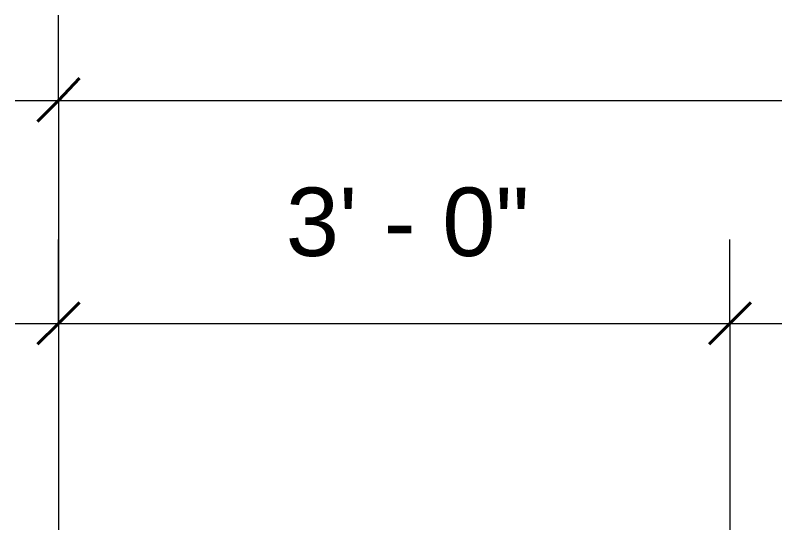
# Model space of a CAD drawing. Header units: inches. Extents: x -6061 to 13621, y -296 to 7483.
# Drawn here: x -5906.44 to -5865.76, y -89.57 to -62.02 of the extents above; entities that cross this region are included whole.
import ezdxf

# ---------------------------------------------------------------- set-up
doc = ezdxf.new("R2010")
doc.units = ezdxf.units.IN
doc.header["$MEASUREMENT"] = 0
doc.layers.get('0').update_dxf_attribs({"linetype": 'CONTINUOUS'})
doc.styles.add('Arial$001H0', font='arial.ttf')

msp = doc.modelspace()

# ---------------------------------------------------------------- linework, layer by layer
at = {"color": 7, "linetype": 'Continuous', "lineweight": 9, "true_color": 0x000007}
for p, q in [((-5904.1213, -66.58643), (-5904.1213, -62.02127)), ((-5906.44393, -66.58643), (-5796.31949, -66.58643)), ((-5904.1213, -66.58643), (-5904.1213, -89.5724)), ((-5904.1213, -78.51991), (-5904.1213, -74.03484)), ((-5868.16067, -78.51991), (-5868.16067, -74.03484)), ((-5868.16067, -78.51991), (-5868.16067, -74.03484)), ((-5906.44393, -78.51991), (-5865.91814, -78.51991)), ((-5904.1213, -78.51991), (-5904.1213, -89.5724)), ((-5870.4032, -78.51991), (-5833.40139, -78.51991)), ((-5868.16067, -78.51991), (-5868.16067, -89.5724)), ((-5868.16067, -78.51991), (-5868.16067, -89.5724))]:
    msp.add_line(p, q, dxfattribs=at)
at = {"color": 7, "linetype": 'Continuous', "lineweight": 40, "true_color": 0x000007}
for p, q in [((-5904.1213, -66.58643), (-5903.00004, -65.38507)), ((-5904.1213, -66.58643), (-5905.24257, -67.70769)), ((-5904.1213, -78.51991), (-5903.00004, -77.39864)), ((-5868.16067, -78.51991), (-5867.0394, -77.39864)), ((-5868.16067, -78.51991), (-5867.0394, -77.39864)), ((-5904.1213, -78.51991), (-5905.24257, -79.64118)), ((-5868.16067, -78.51991), (-5869.28194, -79.64118)), ((-5868.16067, -78.51991), (-5869.28194, -79.64118))]:
    msp.add_line(p, q, dxfattribs=at)

# ---------------------------------------------------------------- texts
at = {"color": 7, "true_color": 0x000007, "style": 'Arial$001H0'}
msp.add_text('3\' - 0"', height=3.667117, dxfattribs=at).set_placement((-5891.94761, -74.91593))

doc.saveas('drawing.dxf')
